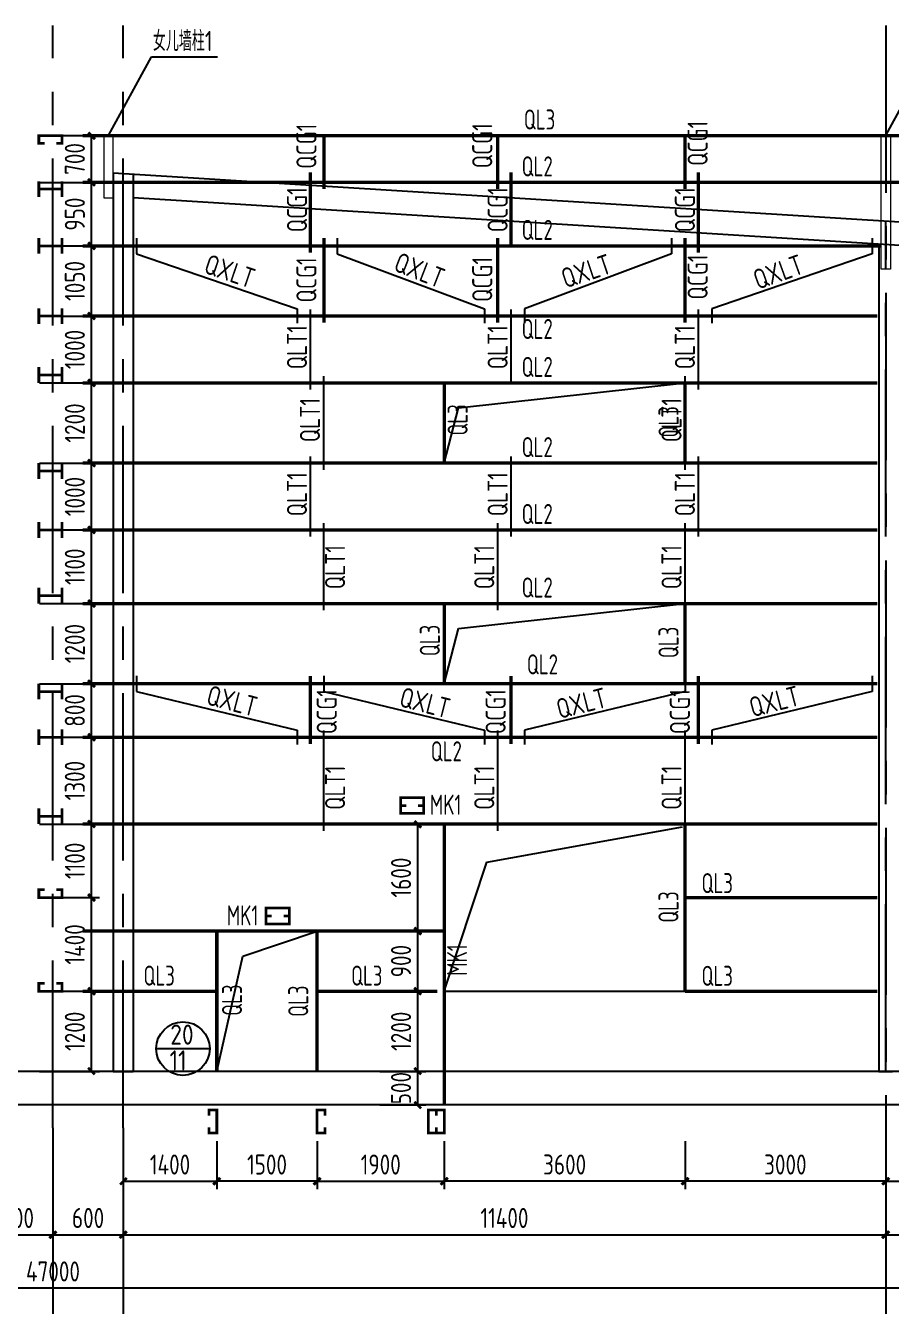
# Model space of a CAD drawing. Header units: millimetres. Extents: x 865490 to 879904, y 39442 to 44891.
# Drawn here: x 874764.2 to 874893.6, y 39550 to 39741.6 of the extents above; entities that cross this region are included whole.
import ezdxf

# ---------------------------------------------------------------- set-up
doc = ezdxf.new("R2010")
doc.units = ezdxf.units.MM
doc.header["$LTSCALE"] = 1000
doc.header["$MEASUREMENT"] = 0
doc.linetypes.add('CENTER', pattern=[2, 1.25, -0.25, 0.25, -0.25])
doc.linetypes.add('DOTE', pattern=[2.42, 2, -0.2, 0.02, -0.2])
for name, color, linetype in [('1307', 7, 'Continuous'), ('1534', 7, 'Continuous'), ('AXIS', 3, 'Continuous'), ('DIM', 7, 'Continuous'), ('DOTE', 1, 'DOTE'), ('M_Prof', 2, 'Continuous'), ('WINDOW', 4, 'Continuous'), ('标注', 7, 'Continuous'), ('梁', 4, 'Continuous'), ('檩条', 34, 'Continuous'), ('索引符号标注', 253, 'Continuous')]:
    doc.layers.add(name, color=color, linetype=linetype)
doc.layers.add('零部件', color=3, linetype='Continuous', lineweight=5)
doc.styles.add('GBHZ', font='gbenor.shx', dxfattribs={"width": 0.9, "bigfont": 'gbcbig.shx'})
doc.dimstyles.new('Y100', dxfattribs={"dimscale": 0, "dimtxt": 3, "dimasz": 0.01, "dimexe": 1.2, "dimexo": 2, "dimgap": 1, "dimtad": 1, "dimdec": 0, "dimlfac": 100, "dimzin": 0, "dimdsep": 46, "dimtxsty": 'GBHZ', "dimblk": 'DX', "dimcen": 0.09, "dimdle": 1, "dimclrd": 7, "dimclre": 7, "dimclrt": 7, "dimadec": 0, "dimazin": 0, "dimtfac": 1, "dimtdec": 0, "dimtix": 1, "dimtmove": 2, "dimatfit": 3, "dimldrblk": 'DX', "dimfxl": 0, "dimtolj": 1, "dimtzin": 0, "dimarcsym": 0})

# ---------------------------------------------------------------- blocks, each defined once
blk = doc.blocks.new('DX')
at = {"color": 0, "linetype": 'ByBlock', "const_width": 40}
blk.add_lwpolyline([(-54, -51), (46, 49)], dxfattribs=at)
blk = doc.blocks.new('*D1112')
at = {"layer": 'Defpoints', "color": 0, "transparency": 16777216}
for p in [(874757.78, 39576.71), (874768.28, 39576.71), (874768.28, 39560.71)]:
    blk.add_point(p, dxfattribs=at)
at = {"layer": 'dim', "color": 7, "lineweight": -2, "transparency": 16777216}
for p, q in [((874757.78, 39574.71), (874757.78, 39559.51)), ((874768.28, 39574.71), (874768.28, 39559.51)), ((874757.79, 39560.71), (874768.27, 39560.71))]:
    blk.add_line(p, q, dxfattribs=at)
at = {"layer": 'dim', "color": 7, "lineweight": -2, "transparency": 16777216, "xscale": 0.01, "yscale": 0.01, "zscale": 0.01, "rotation": 180}
blk.add_blockref('DX', (874757.78, 39560.71), dxfattribs=at)
at = {"layer": 'dim', "color": 7, "lineweight": -2, "transparency": 16777216, "xscale": 0.01, "yscale": 0.01, "zscale": 0.01}
blk.add_blockref('DX', (874768.28, 39560.71), dxfattribs=at)
at = {"layer": 'dim', "color": 7, "transparency": 16777216, "insert": (874763.03, 39563.21), "char_height": 3, "attachment_point": 5, "style": 'GBHZ'}
blk.add_mtext('\\A1;600', dxfattribs=at)
blk = doc.blocks.new('*D1113')
at = {"layer": 'Defpoints', "color": 0, "transparency": 16777216}
for p in [(874768.28, 39576.71), (874778.78, 39576.71), (874778.78, 39560.71)]:
    blk.add_point(p, dxfattribs=at)
at = {"layer": 'dim', "color": 7, "lineweight": -2, "transparency": 16777216}
for p, q in [((874768.28, 39574.71), (874768.28, 39559.51)), ((874778.78, 39574.71), (874778.78, 39559.51)), ((874768.29, 39560.71), (874778.77, 39560.71))]:
    blk.add_line(p, q, dxfattribs=at)
at = {"layer": 'dim', "color": 7, "lineweight": -2, "transparency": 16777216, "xscale": 0.01, "yscale": 0.01, "zscale": 0.01, "rotation": 180}
blk.add_blockref('DX', (874768.28, 39560.71), dxfattribs=at)
at = {"layer": 'dim', "color": 7, "lineweight": -2, "transparency": 16777216, "xscale": 0.01, "yscale": 0.01, "zscale": 0.01}
blk.add_blockref('DX', (874778.78, 39560.71), dxfattribs=at)
at = {"layer": 'dim', "color": 7, "transparency": 16777216, "insert": (874773.53, 39563.21), "char_height": 3, "attachment_point": 5, "style": 'GBHZ'}
blk.add_mtext('\\A1;600', dxfattribs=at)
blk = doc.blocks.new('*D1114')
at = {"layer": 'Defpoints', "color": 0, "transparency": 16777216}
for p in [(874778.78, 39576.71), (874892.78, 39576.71), (874892.78, 39560.71)]:
    blk.add_point(p, dxfattribs=at)
at = {"layer": 'dim', "color": 7, "lineweight": -2, "transparency": 16777216}
for p, q in [((874778.78, 39574.71), (874778.78, 39559.51)), ((874892.78, 39574.71), (874892.78, 39559.51)), ((874778.79, 39560.71), (874892.77, 39560.71))]:
    blk.add_line(p, q, dxfattribs=at)
at = {"layer": 'dim', "color": 7, "lineweight": -2, "transparency": 16777216, "xscale": 0.01, "yscale": 0.01, "zscale": 0.01, "rotation": 180}
blk.add_blockref('DX', (874778.78, 39560.71), dxfattribs=at)
at = {"layer": 'dim', "color": 7, "lineweight": -2, "transparency": 16777216, "xscale": 0.01, "yscale": 0.01, "zscale": 0.01}
blk.add_blockref('DX', (874892.78, 39560.71), dxfattribs=at)
at = {"layer": 'dim', "color": 7, "transparency": 16777216, "insert": (874835.78, 39563.21), "char_height": 3, "attachment_point": 5, "style": 'GBHZ'}
blk.add_mtext('\\A1;11400', dxfattribs=at)
blk = doc.blocks.new('*D1115')
at = {"layer": 'Defpoints', "color": 0, "transparency": 16777216}
for p in [(874892.78, 39576.71), (875007.78, 39576.71), (875007.78, 39560.71)]:
    blk.add_point(p, dxfattribs=at)
at = {"layer": 'dim', "color": 7, "lineweight": -2, "transparency": 16777216}
for p, q in [((874892.78, 39574.71), (874892.78, 39559.51)), ((875007.78, 39574.71), (875007.78, 39559.51)), ((874892.79, 39560.71), (875007.77, 39560.71))]:
    blk.add_line(p, q, dxfattribs=at)
at = {"layer": 'dim', "color": 7, "lineweight": -2, "transparency": 16777216, "xscale": 0.01, "yscale": 0.01, "zscale": 0.01, "rotation": 180}
blk.add_blockref('DX', (874892.78, 39560.71), dxfattribs=at)
at = {"layer": 'dim', "color": 7, "lineweight": -2, "transparency": 16777216, "xscale": 0.01, "yscale": 0.01, "zscale": 0.01}
blk.add_blockref('DX', (875007.78, 39560.71), dxfattribs=at)
at = {"layer": 'dim', "color": 7, "transparency": 16777216, "insert": (874950.28, 39563.21), "char_height": 3, "attachment_point": 5, "style": 'GBHZ'}
blk.add_mtext('\\A1;11500', dxfattribs=at)
blk = doc.blocks.new('*D1116')
at = {"layer": 'Defpoints', "color": 0, "transparency": 16777216}
for p in [(874528.78, 39576.71), (875007.78, 39576.71), (874528.78, 39552.71)]:
    blk.add_point(p, dxfattribs=at)
at = {"layer": 'dim', "color": 7, "lineweight": -2, "transparency": 16777216}
for p, q in [((874528.78, 39574.71), (874528.78, 39551.51)), ((875007.78, 39574.71), (875007.78, 39551.51)), ((875007.77, 39552.71), (874528.79, 39552.71))]:
    blk.add_line(p, q, dxfattribs=at)
at = {"layer": 'dim', "color": 7, "lineweight": -2, "transparency": 16777216, "xscale": 0.01, "yscale": 0.01, "zscale": 0.01, "rotation": 180}
blk.add_blockref('DX', (874528.78, 39552.71), dxfattribs=at)
at = {"layer": 'dim', "color": 7, "lineweight": -2, "transparency": 16777216, "xscale": 0.01, "yscale": 0.01, "zscale": 0.01}
blk.add_blockref('DX', (875007.78, 39552.71), dxfattribs=at)
at = {"layer": 'dim', "color": 7, "transparency": 16777216, "insert": (874768.28, 39555.21), "char_height": 3, "attachment_point": 5, "style": 'GBHZ'}
blk.add_mtext('\\A1;47000', dxfattribs=at)
blk = doc.blocks.new('*D1074')
at = {"layer": 'Defpoints', "color": 0, "transparency": 16777216}
for p in [(874764.29, 39597.14), (874774.05, 39597.14), (874764.29, 39585.14)]:
    blk.add_point(p, dxfattribs=at)
at = {"layer": 'DOTE', "color": 7, "lineweight": -2, "transparency": 16777216}
for p, q in [((874766.29, 39597.14), (874775.25, 39597.14)), ((874774.05, 39585.15), (874774.05, 39597.13)), ((874766.29, 39585.14), (874775.25, 39585.14))]:
    blk.add_line(p, q, dxfattribs=at)
at = {"layer": 'DOTE', "color": 7, "lineweight": -2, "transparency": 16777216, "xscale": 0.01, "yscale": 0.01, "zscale": 0.01}
for p, rotation in [((874774.05, 39597.14), 90), ((874774.05, 39585.14), 270)]:
    blk.add_blockref('DX', p, dxfattribs=dict(at, rotation=rotation))
at = {"layer": 'DOTE', "color": 7, "transparency": 16777216, "insert": (874771.55, 39591.14), "char_height": 3, "attachment_point": 5, "rotation": 90, "style": 'GBHZ'}
blk.add_mtext('\\A1;1200', dxfattribs=at)
blk = doc.blocks.new('*D1075')
at = {"layer": 'Defpoints', "color": 0, "transparency": 16777216}
for p in [(874764.29, 39611.14), (874774.05, 39611.14), (874764.29, 39597.14)]:
    blk.add_point(p, dxfattribs=at)
at = {"layer": 'DOTE', "color": 7, "lineweight": -2, "transparency": 16777216}
for p, q in [((874766.29, 39611.14), (874775.25, 39611.14)), ((874774.05, 39597.15), (874774.05, 39611.13)), ((874766.29, 39597.14), (874775.25, 39597.14))]:
    blk.add_line(p, q, dxfattribs=at)
at = {"layer": 'DOTE', "color": 7, "lineweight": -2, "transparency": 16777216, "xscale": 0.01, "yscale": 0.01, "zscale": 0.01}
for p, rotation in [((874774.05, 39611.14), 90), ((874774.05, 39597.14), 270)]:
    blk.add_blockref('DX', p, dxfattribs=dict(at, rotation=rotation))
at = {"layer": 'DOTE', "color": 7, "transparency": 16777216, "insert": (874771.55, 39604.14), "char_height": 3, "attachment_point": 5, "rotation": 90, "style": 'GBHZ'}
blk.add_mtext('\\A1;1400', dxfattribs=at)
blk = doc.blocks.new('*D1076')
at = {"layer": 'Defpoints', "color": 0, "transparency": 16777216}
for p in [(874764.29, 39622.14), (874774.05, 39622.14), (874764.29, 39611.14)]:
    blk.add_point(p, dxfattribs=at)
at = {"layer": 'DOTE', "color": 7, "lineweight": -2, "transparency": 16777216}
for p, q in [((874766.29, 39622.14), (874775.25, 39622.14)), ((874774.05, 39611.15), (874774.05, 39622.13)), ((874766.29, 39611.14), (874775.25, 39611.14))]:
    blk.add_line(p, q, dxfattribs=at)
at = {"layer": 'DOTE', "color": 7, "lineweight": -2, "transparency": 16777216, "xscale": 0.01, "yscale": 0.01, "zscale": 0.01}
for p, rotation in [((874774.05, 39622.14), 90), ((874774.05, 39611.14), 270)]:
    blk.add_blockref('DX', p, dxfattribs=dict(at, rotation=rotation))
at = {"layer": 'DOTE', "color": 7, "transparency": 16777216, "insert": (874771.55, 39616.64), "char_height": 3, "attachment_point": 5, "rotation": 90, "style": 'GBHZ'}
blk.add_mtext('\\A1;1100', dxfattribs=at)
blk = doc.blocks.new('*D1077')
at = {"layer": 'Defpoints', "color": 0, "transparency": 16777216}
for p in [(874764.29, 39635.14), (874774.05, 39635.14), (874764.29, 39622.14)]:
    blk.add_point(p, dxfattribs=at)
at = {"layer": 'DOTE', "color": 7, "lineweight": -2, "transparency": 16777216}
for p, q in [((874766.29, 39635.14), (874775.25, 39635.14)), ((874774.05, 39622.15), (874774.05, 39635.13)), ((874766.29, 39622.14), (874775.25, 39622.14))]:
    blk.add_line(p, q, dxfattribs=at)
at = {"layer": 'DOTE', "color": 7, "lineweight": -2, "transparency": 16777216, "xscale": 0.01, "yscale": 0.01, "zscale": 0.01}
for p, rotation in [((874774.05, 39635.14), 90), ((874774.05, 39622.14), 270)]:
    blk.add_blockref('DX', p, dxfattribs=dict(at, rotation=rotation))
at = {"layer": 'DOTE', "color": 7, "transparency": 16777216, "insert": (874771.55, 39628.64), "char_height": 3, "attachment_point": 5, "rotation": 90, "style": 'GBHZ'}
blk.add_mtext('\\A1;1300', dxfattribs=at)
blk = doc.blocks.new('*D1078')
at = {"layer": 'Defpoints', "color": 0, "transparency": 16777216}
for p in [(874764.29, 39643.14), (874774.05, 39643.14), (874764.29, 39635.14)]:
    blk.add_point(p, dxfattribs=at)
at = {"layer": 'DOTE', "color": 7, "lineweight": -2, "transparency": 16777216}
for p, q in [((874766.29, 39643.14), (874775.25, 39643.14)), ((874774.05, 39635.15), (874774.05, 39643.13)), ((874766.29, 39635.14), (874775.25, 39635.14))]:
    blk.add_line(p, q, dxfattribs=at)
at = {"layer": 'DOTE', "color": 7, "lineweight": -2, "transparency": 16777216, "xscale": 0.01, "yscale": 0.01, "zscale": 0.01}
for p, rotation in [((874774.05, 39643.14), 90), ((874774.05, 39635.14), 270)]:
    blk.add_blockref('DX', p, dxfattribs=dict(at, rotation=rotation))
at = {"layer": 'DOTE', "color": 7, "transparency": 16777216, "insert": (874771.55, 39639.14), "char_height": 3, "attachment_point": 5, "rotation": 90, "style": 'GBHZ'}
blk.add_mtext('\\A1;800', dxfattribs=at)
blk = doc.blocks.new('*D1079')
at = {"layer": 'Defpoints', "color": 0, "transparency": 16777216}
for p in [(874764.29, 39655.14), (874774.05, 39655.14), (874764.29, 39643.14)]:
    blk.add_point(p, dxfattribs=at)
at = {"layer": 'DOTE', "color": 7, "lineweight": -2, "transparency": 16777216}
for p, q in [((874766.29, 39655.14), (874775.25, 39655.14)), ((874774.05, 39643.15), (874774.05, 39655.13)), ((874766.29, 39643.14), (874775.25, 39643.14))]:
    blk.add_line(p, q, dxfattribs=at)
at = {"layer": 'DOTE', "color": 7, "lineweight": -2, "transparency": 16777216, "xscale": 0.01, "yscale": 0.01, "zscale": 0.01}
for p, rotation in [((874774.05, 39655.14), 90), ((874774.05, 39643.14), 270)]:
    blk.add_blockref('DX', p, dxfattribs=dict(at, rotation=rotation))
at = {"layer": 'DOTE', "color": 7, "transparency": 16777216, "insert": (874771.55, 39649.14), "char_height": 3, "attachment_point": 5, "rotation": 90, "style": 'GBHZ'}
blk.add_mtext('\\A1;1200', dxfattribs=at)
blk = doc.blocks.new('*D1080')
at = {"layer": 'Defpoints', "color": 0, "transparency": 16777216}
for p in [(874764.29, 39666.14), (874774.05, 39666.14), (874764.29, 39655.14)]:
    blk.add_point(p, dxfattribs=at)
at = {"layer": 'DOTE', "color": 7, "lineweight": -2, "transparency": 16777216}
for p, q in [((874766.29, 39666.14), (874775.25, 39666.14)), ((874774.05, 39655.15), (874774.05, 39666.13)), ((874766.29, 39655.14), (874775.25, 39655.14))]:
    blk.add_line(p, q, dxfattribs=at)
at = {"layer": 'DOTE', "color": 7, "lineweight": -2, "transparency": 16777216, "xscale": 0.01, "yscale": 0.01, "zscale": 0.01}
for p, rotation in [((874774.05, 39666.14), 90), ((874774.05, 39655.14), 270)]:
    blk.add_blockref('DX', p, dxfattribs=dict(at, rotation=rotation))
at = {"layer": 'DOTE', "color": 7, "transparency": 16777216, "insert": (874771.55, 39660.64), "char_height": 3, "attachment_point": 5, "rotation": 90, "style": 'GBHZ'}
blk.add_mtext('\\A1;1100', dxfattribs=at)
blk = doc.blocks.new('*D1081')
at = {"layer": 'Defpoints', "color": 0, "transparency": 16777216}
for p in [(874764.29, 39676.14), (874774.05, 39676.14), (874764.29, 39666.14)]:
    blk.add_point(p, dxfattribs=at)
at = {"layer": 'DOTE', "color": 7, "lineweight": -2, "transparency": 16777216}
for p, q in [((874766.29, 39676.14), (874775.25, 39676.14)), ((874774.05, 39666.15), (874774.05, 39676.13)), ((874766.29, 39666.14), (874775.25, 39666.14))]:
    blk.add_line(p, q, dxfattribs=at)
at = {"layer": 'DOTE', "color": 7, "lineweight": -2, "transparency": 16777216, "xscale": 0.01, "yscale": 0.01, "zscale": 0.01}
for p, rotation in [((874774.05, 39676.14), 90), ((874774.05, 39666.14), 270)]:
    blk.add_blockref('DX', p, dxfattribs=dict(at, rotation=rotation))
at = {"layer": 'DOTE', "color": 7, "transparency": 16777216, "insert": (874771.55, 39671.14), "char_height": 3, "attachment_point": 5, "rotation": 90, "style": 'GBHZ'}
blk.add_mtext('\\A1;1000', dxfattribs=at)
blk = doc.blocks.new('*D1082')
at = {"layer": 'Defpoints', "color": 0, "transparency": 16777216}
for p in [(874764.29, 39688.14), (874774.05, 39688.14), (874764.29, 39676.14)]:
    blk.add_point(p, dxfattribs=at)
at = {"layer": 'DOTE', "color": 7, "lineweight": -2, "transparency": 16777216}
for p, q in [((874766.29, 39688.14), (874775.25, 39688.14)), ((874774.05, 39676.15), (874774.05, 39688.13)), ((874766.29, 39676.14), (874775.25, 39676.14))]:
    blk.add_line(p, q, dxfattribs=at)
at = {"layer": 'DOTE', "color": 7, "lineweight": -2, "transparency": 16777216, "xscale": 0.01, "yscale": 0.01, "zscale": 0.01}
for p, rotation in [((874774.05, 39688.14), 90), ((874774.05, 39676.14), 270)]:
    blk.add_blockref('DX', p, dxfattribs=dict(at, rotation=rotation))
at = {"layer": 'DOTE', "color": 7, "transparency": 16777216, "insert": (874771.55, 39682.14), "char_height": 3, "attachment_point": 5, "rotation": 90, "style": 'GBHZ'}
blk.add_mtext('\\A1;1200', dxfattribs=at)
blk = doc.blocks.new('*D1083')
at = {"layer": 'Defpoints', "color": 0, "transparency": 16777216}
for p in [(874764.29, 39698.14), (874774.05, 39698.14), (874764.29, 39688.14)]:
    blk.add_point(p, dxfattribs=at)
at = {"layer": 'DOTE', "color": 7, "lineweight": -2, "transparency": 16777216}
for p, q in [((874766.29, 39698.14), (874775.25, 39698.14)), ((874774.05, 39688.15), (874774.05, 39698.13)), ((874766.29, 39688.14), (874775.25, 39688.14))]:
    blk.add_line(p, q, dxfattribs=at)
at = {"layer": 'DOTE', "color": 7, "lineweight": -2, "transparency": 16777216, "xscale": 0.01, "yscale": 0.01, "zscale": 0.01}
for p, rotation in [((874774.05, 39698.14), 90), ((874774.05, 39688.14), 270)]:
    blk.add_blockref('DX', p, dxfattribs=dict(at, rotation=rotation))
at = {"layer": 'DOTE', "color": 7, "transparency": 16777216, "insert": (874771.55, 39693.14), "char_height": 3, "attachment_point": 5, "rotation": 90, "style": 'GBHZ'}
blk.add_mtext('\\A1;1000', dxfattribs=at)
blk = doc.blocks.new('*D1084')
at = {"layer": 'Defpoints', "color": 0, "transparency": 16777216}
for p in [(874764.29, 39708.64), (874774.05, 39708.64), (874764.29, 39698.14)]:
    blk.add_point(p, dxfattribs=at)
at = {"layer": 'DOTE', "color": 7, "lineweight": -2, "transparency": 16777216}
for p, q in [((874766.29, 39708.64), (874775.25, 39708.64)), ((874774.05, 39698.15), (874774.05, 39708.63)), ((874766.29, 39698.14), (874775.25, 39698.14))]:
    blk.add_line(p, q, dxfattribs=at)
at = {"layer": 'DOTE', "color": 7, "lineweight": -2, "transparency": 16777216, "xscale": 0.01, "yscale": 0.01, "zscale": 0.01}
for p, rotation in [((874774.05, 39708.64), 90), ((874774.05, 39698.14), 270)]:
    blk.add_blockref('DX', p, dxfattribs=dict(at, rotation=rotation))
at = {"layer": 'DOTE', "color": 7, "transparency": 16777216, "insert": (874771.55, 39703.39), "char_height": 3, "attachment_point": 5, "rotation": 90, "style": 'GBHZ'}
blk.add_mtext('\\A1;1050', dxfattribs=at)
blk = doc.blocks.new('*D1085')
at = {"layer": 'Defpoints', "color": 0, "transparency": 16777216}
for p in [(874764.29, 39718.14), (874774.05, 39718.14), (874764.29, 39708.64)]:
    blk.add_point(p, dxfattribs=at)
at = {"layer": 'DOTE', "color": 7, "lineweight": -2, "transparency": 16777216}
for p, q in [((874766.29, 39718.14), (874775.25, 39718.14)), ((874774.05, 39708.65), (874774.05, 39718.13)), ((874766.29, 39708.64), (874775.25, 39708.64))]:
    blk.add_line(p, q, dxfattribs=at)
at = {"layer": 'DOTE', "color": 7, "lineweight": -2, "transparency": 16777216, "xscale": 0.01, "yscale": 0.01, "zscale": 0.01}
for p, rotation in [((874774.05, 39718.14), 90), ((874774.05, 39708.64), 270)]:
    blk.add_blockref('DX', p, dxfattribs=dict(at, rotation=rotation))
at = {"layer": 'DOTE', "color": 7, "transparency": 16777216, "insert": (874771.55, 39713.39), "char_height": 3, "attachment_point": 5, "rotation": 90, "style": 'GBHZ'}
blk.add_mtext('\\A1;950', dxfattribs=at)
blk = doc.blocks.new('*D1086')
at = {"layer": 'Defpoints', "color": 0, "transparency": 16777216}
for p in [(874764.29, 39725.14), (874774.05, 39725.14), (874764.29, 39718.14)]:
    blk.add_point(p, dxfattribs=at)
at = {"layer": 'DOTE', "color": 7, "lineweight": -2, "transparency": 16777216}
for p, q in [((874766.29, 39725.14), (874775.25, 39725.14)), ((874774.05, 39718.15), (874774.05, 39725.13)), ((874766.29, 39718.14), (874775.25, 39718.14))]:
    blk.add_line(p, q, dxfattribs=at)
at = {"layer": 'DOTE', "color": 7, "lineweight": -2, "transparency": 16777216, "xscale": 0.01, "yscale": 0.01, "zscale": 0.01}
for p, rotation in [((874774.05, 39725.14), 90), ((874774.05, 39718.14), 270)]:
    blk.add_blockref('DX', p, dxfattribs=dict(at, rotation=rotation))
at = {"layer": 'DOTE', "color": 7, "transparency": 16777216, "insert": (874771.55, 39721.64), "char_height": 3, "attachment_point": 5, "rotation": 90, "style": 'GBHZ'}
blk.add_mtext('\\A1;700', dxfattribs=at)
blk = doc.blocks.new('*D1136')
at = {"layer": 'Defpoints', "color": 0, "transparency": 16777216}
for p in [(874892.78, 39576.71), (874922.78, 39576.71), (874922.78, 39568.71)]:
    blk.add_point(p, dxfattribs=at)
at = {"layer": 'dim', "color": 7, "lineweight": -2, "transparency": 16777216}
for p, q in [((874892.78, 39574.71), (874892.78, 39567.51)), ((874922.78, 39574.71), (874922.78, 39567.51)), ((874892.79, 39568.71), (874922.77, 39568.71))]:
    blk.add_line(p, q, dxfattribs=at)
at = {"layer": 'dim', "color": 7, "lineweight": -2, "transparency": 16777216, "xscale": 0.01, "yscale": 0.01, "zscale": 0.01, "rotation": 180}
blk.add_blockref('DX', (874892.78, 39568.71), dxfattribs=at)
at = {"layer": 'dim', "color": 7, "lineweight": -2, "transparency": 16777216, "xscale": 0.01, "yscale": 0.01, "zscale": 0.01}
blk.add_blockref('DX', (874922.78, 39568.71), dxfattribs=at)
at = {"layer": 'dim', "color": 7, "transparency": 16777216, "insert": (874907.78, 39571.21), "char_height": 3, "attachment_point": 5, "style": 'GBHZ'}
blk.add_mtext('\\A1;3000', dxfattribs=at)
blk = doc.blocks.new('*D1137')
at = {"layer": 'Defpoints', "color": 0, "transparency": 16777216}
for p in [(874778.78, 39576.71), (874792.78, 39576.71), (874792.78, 39568.71)]:
    blk.add_point(p, dxfattribs=at)
at = {"layer": 'dim', "color": 7, "lineweight": -2, "transparency": 16777216}
for p, q in [((874778.78, 39574.71), (874778.78, 39567.51)), ((874792.78, 39574.71), (874792.78, 39567.51)), ((874778.79, 39568.71), (874792.77, 39568.71))]:
    blk.add_line(p, q, dxfattribs=at)
at = {"layer": 'dim', "color": 7, "lineweight": -2, "transparency": 16777216, "xscale": 0.01, "yscale": 0.01, "zscale": 0.01, "rotation": 180}
blk.add_blockref('DX', (874778.78, 39568.71), dxfattribs=at)
at = {"layer": 'dim', "color": 7, "lineweight": -2, "transparency": 16777216, "xscale": 0.01, "yscale": 0.01, "zscale": 0.01}
blk.add_blockref('DX', (874792.78, 39568.71), dxfattribs=at)
at = {"layer": 'dim', "color": 7, "transparency": 16777216, "insert": (874785.78, 39571.21), "char_height": 3, "attachment_point": 5, "style": 'GBHZ'}
blk.add_mtext('\\A1;1400', dxfattribs=at)
blk = doc.blocks.new('*D1138')
at = {"layer": 'Defpoints', "color": 0, "transparency": 16777216}
for p in [(874826.78, 39576.71), (874862.78, 39576.71), (874826.78, 39568.71)]:
    blk.add_point(p, dxfattribs=at)
at = {"layer": 'dim', "color": 7, "lineweight": -2, "transparency": 16777216}
for p, q in [((874826.78, 39574.71), (874826.78, 39567.51)), ((874862.78, 39574.71), (874862.78, 39567.51)), ((874862.77, 39568.71), (874826.79, 39568.71))]:
    blk.add_line(p, q, dxfattribs=at)
at = {"layer": 'dim', "color": 7, "lineweight": -2, "transparency": 16777216, "xscale": 0.01, "yscale": 0.01, "zscale": 0.01, "rotation": 180}
blk.add_blockref('DX', (874826.78, 39568.71), dxfattribs=at)
at = {"layer": 'dim', "color": 7, "lineweight": -2, "transparency": 16777216, "xscale": 0.01, "yscale": 0.01, "zscale": 0.01}
blk.add_blockref('DX', (874862.78, 39568.71), dxfattribs=at)
at = {"layer": 'dim', "color": 7, "transparency": 16777216, "insert": (874844.78, 39571.21), "char_height": 3, "attachment_point": 5, "style": 'GBHZ'}
blk.add_mtext('\\A1;3600', dxfattribs=at)
blk = doc.blocks.new('*D1139')
at = {"layer": 'Defpoints', "color": 0, "transparency": 16777216}
for p in [(874862.78, 39576.71), (874892.78, 39576.71), (874862.78, 39568.71)]:
    blk.add_point(p, dxfattribs=at)
at = {"layer": 'dim', "color": 7, "lineweight": -2, "transparency": 16777216}
for p, q in [((874862.78, 39574.71), (874862.78, 39567.51)), ((874892.78, 39574.71), (874892.78, 39567.51)), ((874892.77, 39568.71), (874862.79, 39568.71))]:
    blk.add_line(p, q, dxfattribs=at)
at = {"layer": 'dim', "color": 7, "lineweight": -2, "transparency": 16777216, "xscale": 0.01, "yscale": 0.01, "zscale": 0.01, "rotation": 180}
blk.add_blockref('DX', (874862.78, 39568.71), dxfattribs=at)
at = {"layer": 'dim', "color": 7, "lineweight": -2, "transparency": 16777216, "xscale": 0.01, "yscale": 0.01, "zscale": 0.01}
blk.add_blockref('DX', (874892.78, 39568.71), dxfattribs=at)
at = {"layer": 'dim', "color": 7, "transparency": 16777216, "insert": (874877.78, 39571.21), "char_height": 3, "attachment_point": 5, "style": 'GBHZ'}
blk.add_mtext('\\A1;3000', dxfattribs=at)
blk = doc.blocks.new('*D1140')
at = {"layer": 'Defpoints', "color": 0, "transparency": 16777216}
for p in [(874815.15, 39585.14), (874822.82, 39585.14), (874815.15, 39580.14)]:
    blk.add_point(p, dxfattribs=at)
at = {"layer": 'WINDOW', "color": 7, "lineweight": -2, "transparency": 16777216}
for p, q in [((874817.15, 39585.14), (874824.02, 39585.14)), ((874822.82, 39585.15), (874822.82, 39585.16)), ((874822.82, 39580.14), (874822.82, 39585.14)), ((874817.15, 39580.14), (874824.02, 39580.14)), ((874822.82, 39580.13), (874822.82, 39580.12))]:
    blk.add_line(p, q, dxfattribs=at)
at = {"layer": 'WINDOW', "color": 7, "lineweight": -2, "transparency": 16777216, "xscale": 0.01, "yscale": 0.01, "zscale": 0.01}
for p, rotation in [((874822.82, 39585.14), 270), ((874822.82, 39580.14), 90)]:
    blk.add_blockref('DX', p, dxfattribs=dict(at, rotation=rotation))
at = {"layer": 'WINDOW', "color": 7, "transparency": 16777216, "insert": (874820.32, 39582.64), "char_height": 3, "attachment_point": 5, "rotation": 90, "style": 'GBHZ'}
blk.add_mtext('\\A1;500', dxfattribs=at)
blk = doc.blocks.new('*D1141')
at = {"layer": 'Defpoints', "color": 0, "transparency": 16777216}
for p in [(874815.15, 39597.14), (874822.82, 39597.14), (874815.15, 39585.14)]:
    blk.add_point(p, dxfattribs=at)
at = {"layer": 'WINDOW', "color": 7, "lineweight": -2, "transparency": 16777216}
for p, q in [((874817.15, 39597.14), (874824.02, 39597.14)), ((874822.82, 39585.15), (874822.82, 39597.13)), ((874817.15, 39585.14), (874824.02, 39585.14))]:
    blk.add_line(p, q, dxfattribs=at)
at = {"layer": 'WINDOW', "color": 7, "lineweight": -2, "transparency": 16777216, "xscale": 0.01, "yscale": 0.01, "zscale": 0.01}
for p, rotation in [((874822.82, 39597.14), 90), ((874822.82, 39585.14), 270)]:
    blk.add_blockref('DX', p, dxfattribs=dict(at, rotation=rotation))
at = {"layer": 'WINDOW', "color": 7, "transparency": 16777216, "insert": (874820.32, 39591.14), "char_height": 3, "attachment_point": 5, "rotation": 90, "style": 'GBHZ'}
blk.add_mtext('\\A1;1200', dxfattribs=at)
blk = doc.blocks.new('*D1142')
at = {"layer": 'Defpoints', "color": 0, "transparency": 16777216}
for p in [(874815.15, 39606.14), (874822.82, 39606.14), (874815.15, 39597.14)]:
    blk.add_point(p, dxfattribs=at)
at = {"layer": 'WINDOW', "color": 7, "lineweight": -2, "transparency": 16777216}
for p, q in [((874817.15, 39606.14), (874824.02, 39606.14)), ((874822.82, 39597.15), (874822.82, 39606.13)), ((874817.15, 39597.14), (874824.02, 39597.14))]:
    blk.add_line(p, q, dxfattribs=at)
at = {"layer": 'WINDOW', "color": 7, "lineweight": -2, "transparency": 16777216, "xscale": 0.01, "yscale": 0.01, "zscale": 0.01}
for p, rotation in [((874822.82, 39606.14), 90), ((874822.82, 39597.14), 270)]:
    blk.add_blockref('DX', p, dxfattribs=dict(at, rotation=rotation))
at = {"layer": 'WINDOW', "color": 7, "transparency": 16777216, "insert": (874820.32, 39601.64), "char_height": 3, "attachment_point": 5, "rotation": 90, "style": 'GBHZ'}
blk.add_mtext('\\A1;900', dxfattribs=at)
blk = doc.blocks.new('*D1143')
at = {"layer": 'Defpoints', "color": 0, "transparency": 16777216}
for p in [(874815.15, 39622.14), (874822.82, 39622.14), (874815.15, 39606.14)]:
    blk.add_point(p, dxfattribs=at)
at = {"layer": 'WINDOW', "color": 7, "lineweight": -2, "transparency": 16777216}
for p, q in [((874817.15, 39622.14), (874824.02, 39622.14)), ((874822.82, 39606.15), (874822.82, 39622.13)), ((874817.15, 39606.14), (874824.02, 39606.14))]:
    blk.add_line(p, q, dxfattribs=at)
at = {"layer": 'WINDOW', "color": 7, "lineweight": -2, "transparency": 16777216, "xscale": 0.01, "yscale": 0.01, "zscale": 0.01}
for p, rotation in [((874822.82, 39622.14), 90), ((874822.82, 39606.14), 270)]:
    blk.add_blockref('DX', p, dxfattribs=dict(at, rotation=rotation))
at = {"layer": 'WINDOW', "color": 7, "transparency": 16777216, "insert": (874820.32, 39614.14), "char_height": 3, "attachment_point": 5, "rotation": 90, "style": 'GBHZ'}
blk.add_mtext('\\A1;1600', dxfattribs=at)
blk = doc.blocks.new('*D1144')
at = {"layer": 'Defpoints', "color": 0, "transparency": 16777216}
for p in [(874792.78, 39576.71), (874807.78, 39576.71), (874792.78, 39568.71)]:
    blk.add_point(p, dxfattribs=at)
at = {"layer": 'dim', "color": 7, "lineweight": -2, "transparency": 16777216}
for p, q in [((874792.78, 39574.71), (874792.78, 39567.51)), ((874807.78, 39574.71), (874807.78, 39567.51)), ((874807.77, 39568.71), (874792.79, 39568.71))]:
    blk.add_line(p, q, dxfattribs=at)
at = {"layer": 'dim', "color": 7, "lineweight": -2, "transparency": 16777216, "xscale": 0.01, "yscale": 0.01, "zscale": 0.01, "rotation": 180}
blk.add_blockref('DX', (874792.78, 39568.71), dxfattribs=at)
at = {"layer": 'dim', "color": 7, "lineweight": -2, "transparency": 16777216, "xscale": 0.01, "yscale": 0.01, "zscale": 0.01}
blk.add_blockref('DX', (874807.78, 39568.71), dxfattribs=at)
at = {"layer": 'dim', "color": 7, "transparency": 16777216, "insert": (874800.28, 39571.21), "char_height": 3, "attachment_point": 5, "style": 'GBHZ'}
blk.add_mtext('\\A1;1500', dxfattribs=at)
blk = doc.blocks.new('*D1145')
at = {"layer": 'Defpoints', "color": 0, "transparency": 16777216}
for p in [(874807.78, 39576.71), (874826.78, 39576.71), (874826.78, 39568.71)]:
    blk.add_point(p, dxfattribs=at)
at = {"layer": 'dim', "color": 7, "lineweight": -2, "transparency": 16777216}
for p, q in [((874807.78, 39574.71), (874807.78, 39567.51)), ((874826.78, 39574.71), (874826.78, 39567.51)), ((874807.79, 39568.71), (874826.77, 39568.71))]:
    blk.add_line(p, q, dxfattribs=at)
at = {"layer": 'dim', "color": 7, "lineweight": -2, "transparency": 16777216, "xscale": 0.01, "yscale": 0.01, "zscale": 0.01, "rotation": 180}
blk.add_blockref('DX', (874807.78, 39568.71), dxfattribs=at)
at = {"layer": 'dim', "color": 7, "lineweight": -2, "transparency": 16777216, "xscale": 0.01, "yscale": 0.01, "zscale": 0.01}
blk.add_blockref('DX', (874826.78, 39568.71), dxfattribs=at)
at = {"layer": 'dim', "color": 7, "transparency": 16777216, "insert": (874817.28, 39571.21), "char_height": 3, "attachment_point": 5, "style": 'GBHZ'}
blk.add_mtext('\\A1;1900', dxfattribs=at)

msp = doc.modelspace()

# ---------------------------------------------------------------- linework, layer by layer
at = {"layer": 'AXIS', "color": 0}
for p, q in [((874768.279, 39576.707), (874768.279, 39544.707)), ((874778.779, 39576.707), (874778.779, 39544.707)), ((874892.779, 39576.707), (874892.779, 39544.707))]:
    msp.add_line(p, q, dxfattribs=at)
at = {"layer": 'DOTE', "linetype": 'CENTER', "ltscale": 0.02}
for p, q in [((874768.279, 39576.707), (874768.279, 39741.589)), ((874778.779, 39576.707), (874778.779, 39741.589)), ((874892.779, 39741.589), (874892.779, 39576.707)), ((874892.779, 39585.137), (874892.779, 39712.318))]:
    msp.add_line(p, q, dxfattribs=at)
at = {"layer": 'M_Prof'}
for p, q in [((874777.279, 39719.53), (874777.279, 39585.137)), ((875007.779, 39705.137), (874777.279, 39719.53)), ((874780.279, 39719.343), (874780.279, 39585.137)), ((875004.779, 39701.817), (874780.279, 39715.836)), ((874891.779, 39708.873), (874891.779, 39585.137)), ((875018.858, 39585.137), (874527.126, 39585.137)), ((874777.279, 39585.137), (874780.279, 39585.137)), ((874891.779, 39585.137), (874893.779, 39585.137)), ((875018.858, 39580.137), (874527.126, 39580.137))]:
    msp.add_line(p, q, dxfattribs=at)
at = {"layer": 'WINDOW'}
for p, q in [((874796.68, 39602.378), (874807.779, 39606.137)), ((874792.779, 39585.137), (874796.68, 39602.378))]:
    msp.add_line(p, q, dxfattribs=at)
at = {"layer": '标注'}
msp.add_line((874826.779, 39597.137), (874862.779, 39597.137), dxfattribs=at)
at = {"layer": '梁'}
for p, q in [((874776.579, 39725.137), (874782.991, 39736.921)), ((874782.991, 39736.921), (874792.871, 39736.921)), ((874892.779, 39725.137), (874899.191, 39736.921))]:
    msp.add_line(p, q, dxfattribs=at)
at = {"layer": '梁', "color": 61, "linetype": 'ByBlock', "ltscale": 0.8, "const_width": 0.4}
for points in [[(874767.019, 39723.957), (874766.167, 39723.957), (874766.167, 39725.137), (874769.636, 39725.137), (874769.636, 39723.957), (874768.784, 39723.957)], [(874766.167, 39718.316), (874766.167, 39717.137), (874769.636, 39717.137), (874769.636, 39718.316)], [(874766.167, 39715.957), (874766.167, 39717.137), (874769.636, 39717.137), (874769.636, 39715.957)], [(874766.167, 39709.816), (874766.167, 39708.637), (874769.636, 39708.637), (874769.636, 39709.816)], [(874766.167, 39707.457), (874766.167, 39708.637), (874769.636, 39708.637), (874769.636, 39707.457)], [(874766.167, 39699.317), (874766.167, 39698.138), (874769.636, 39698.138), (874769.636, 39699.317)], [(874766.167, 39696.958), (874766.167, 39698.138), (874769.636, 39698.138), (874769.636, 39696.958)], [(874766.167, 39690.497), (874766.167, 39689.318), (874769.636, 39689.318), (874769.636, 39690.497)], [(874766.167, 39688.139), (874766.167, 39689.318), (874769.636, 39689.318), (874769.636, 39688.139)], [(874766.167, 39676.138), (874766.167, 39674.958), (874769.636, 39674.958), (874769.636, 39676.138)], [(874766.167, 39673.779), (874766.167, 39674.958), (874769.636, 39674.958), (874769.636, 39673.779)], [(874766.167, 39667.316), (874766.167, 39666.137), (874769.636, 39666.137), (874769.636, 39667.316)], [(874766.167, 39664.957), (874766.167, 39666.137), (874769.636, 39666.137), (874769.636, 39664.957)], [(874766.167, 39657.495), (874766.167, 39656.316), (874769.636, 39656.316), (874769.636, 39657.495)], [(874766.167, 39655.137), (874766.167, 39656.316), (874769.636, 39656.316), (874769.636, 39655.137)], [(874766.167, 39643.137), (874766.167, 39641.957), (874769.636, 39641.957), (874769.636, 39643.137)], [(874766.167, 39640.778), (874766.167, 39641.957), (874769.636, 39641.957), (874769.636, 39640.778)], [(874766.167, 39636.316), (874766.167, 39635.137), (874769.636, 39635.137), (874769.636, 39636.316)], [(874766.167, 39633.957), (874766.167, 39635.137), (874769.636, 39635.137), (874769.636, 39633.957)], [(874822.866, 39624.907), (874823.718, 39624.907), (874823.718, 39626.086), (874820.249, 39626.086), (874820.249, 39624.907), (874821.101, 39624.907)], [(874822.866, 39624.907), (874823.718, 39624.907), (874823.718, 39623.728), (874820.249, 39623.728), (874820.249, 39624.907), (874821.101, 39624.907)], [(874766.167, 39624.495), (874766.167, 39623.316), (874769.636, 39623.316), (874769.636, 39624.495)], [(874766.167, 39622.137), (874766.167, 39623.316), (874769.636, 39623.316), (874769.636, 39622.137)], [(874767.019, 39612.316), (874766.167, 39612.316), (874766.167, 39611.137), (874769.636, 39611.137), (874769.636, 39612.316), (874768.784, 39612.316)], [(874802.756, 39608.391), (874803.608, 39608.391), (874803.608, 39609.57), (874800.139, 39609.57), (874800.139, 39608.391), (874800.991, 39608.391)], [(874802.756, 39608.391), (874803.608, 39608.391), (874803.608, 39607.211), (874800.139, 39607.211), (874800.139, 39608.391), (874800.991, 39608.391)], [(874767.019, 39598.316), (874766.167, 39598.316), (874766.167, 39597.137), (874769.636, 39597.137), (874769.636, 39598.316), (874768.784, 39598.316)], [(874791.6, 39578.535), (874791.6, 39579.387), (874792.779, 39579.387), (874792.779, 39575.918), (874791.6, 39575.918), (874791.6, 39576.77)], [(874808.958, 39578.535), (874808.958, 39579.387), (874807.779, 39579.387), (874807.779, 39575.918), (874808.958, 39575.918), (874808.958, 39576.77)], [(874825.6, 39578.535), (874825.6, 39579.387), (874824.42, 39579.387), (874824.42, 39575.918), (874825.6, 39575.918), (874825.6, 39576.77)], [(874825.6, 39578.535), (874825.6, 39579.387), (874826.779, 39579.387), (874826.779, 39575.918), (874825.6, 39575.918), (874825.6, 39576.77)]]:
    msp.add_lwpolyline(points, dxfattribs=at)
at = {"layer": '檩条', "color": 4}
for p, q in [((874808.779, 39725.137), (874808.779, 39719.463)), ((874834.779, 39725.137), (874834.779, 39719.463)), ((874862.779, 39725.137), (874862.779, 39719.463)), ((874808.779, 39709.637), (874808.779, 39699.463)), ((874834.779, 39709.637), (874834.779, 39699.463)), ((874862.779, 39709.637), (874862.779, 39699.463)), ((874806.779, 39687.137), (874806.779, 39699.138)), ((874836.779, 39688.138), (874836.779, 39699.138)), ((874864.779, 39687.137), (874864.779, 39699.138)), ((874808.779, 39675.138), (874808.779, 39689.138)), ((874862.779, 39675.138), (874862.779, 39689.138)), ((874828.897, 39684.39), (874862.779, 39688.138)), ((874826.779, 39676.138), (874828.897, 39684.39)), ((874806.779, 39665.137), (874806.779, 39677.138)), ((874836.779, 39665.137), (874836.779, 39677.138)), ((874864.779, 39665.137), (874864.779, 39677.138)), ((874808.779, 39654.137), (874808.779, 39667.137)), ((874834.779, 39654.137), (874834.779, 39667.137)), ((874862.779, 39654.137), (874862.779, 39667.137)), ((874828.897, 39651.389), (874862.779, 39655.137)), ((874826.779, 39643.137), (874828.897, 39651.389)), ((874806.779, 39644.137), (874806.779, 39636.462)), ((874836.779, 39644.137), (874836.779, 39636.462)), ((874864.779, 39644.137), (874864.779, 39636.462)), ((874808.779, 39621.137), (874808.779, 39636.137)), ((874834.779, 39621.137), (874834.779, 39636.137)), ((874862.779, 39621.137), (874862.779, 39636.137)), ((874833.122, 39616.456), (874862.379, 39621.737)), ((874826.779, 39597.137), (874833.122, 39616.456))]:
    msp.add_line(p, q, dxfattribs=at)
at = {"layer": '檩条', "color": 4, "linetype": 'ByBlock'}
for p, q in [((874780.779, 39709.812), (874780.779, 39707.462)), ((874810.779, 39709.812), (874810.779, 39707.462)), ((874860.779, 39709.812), (874860.779, 39707.462)), ((874890.779, 39709.812), (874890.779, 39707.462)), ((874780.779, 39707.462), (874804.779, 39699.208)), ((874810.779, 39707.462), (874832.779, 39699.208)), ((874860.779, 39707.462), (874838.779, 39699.208)), ((874890.779, 39707.462), (874866.779, 39699.208)), ((874804.779, 39699.208), (874804.779, 39697.068)), ((874832.779, 39699.208), (874832.779, 39697.068)), ((874838.779, 39699.208), (874838.779, 39697.068)), ((874866.779, 39699.208), (874866.779, 39697.068)), ((874780.779, 39644.312), (874780.779, 39641.962)), ((874808.779, 39644.312), (874808.779, 39641.962)), ((874862.779, 39644.312), (874862.779, 39641.962)), ((874890.779, 39644.312), (874890.779, 39641.962)), ((874780.779, 39641.962), (874804.779, 39636.207)), ((874808.779, 39641.962), (874832.779, 39636.207)), ((874862.779, 39641.962), (874838.779, 39636.207)), ((874890.779, 39641.962), (874866.779, 39636.207)), ((874804.779, 39636.207), (874804.779, 39634.067)), ((874832.779, 39636.207), (874832.779, 39634.067)), ((874838.779, 39636.207), (874838.779, 39634.067)), ((874866.779, 39636.207), (874866.779, 39634.067))]:
    msp.add_line(p, q, dxfattribs=at)
at = {"layer": '檩条', "color": 4, "const_width": 0.5}
for points in [[(874772.702, 39725.137), (874892.079, 39725.137)], [(874808.779, 39725.137), (874808.779, 39717.138)], [(874834.779, 39725.137), (874834.779, 39717.138)], [(874862.779, 39725.137), (874862.779, 39717.138)], [(874890.379, 39725.137), (875012.279, 39725.137)], [(875012.279, 39725.137), (874893.479, 39725.137)], [(874806.779, 39707.636), (874806.779, 39719.637)], [(874836.779, 39708.637), (874836.779, 39719.637)], [(874864.779, 39707.636), (874864.779, 39719.637)], [(874772.702, 39718.138), (874892.079, 39718.138)], [(874890.379, 39718.138), (875012.279, 39718.138)], [(874808.779, 39709.811), (874808.779, 39697.138)], [(874834.779, 39709.811), (874834.779, 39697.138)], [(874862.779, 39709.811), (874862.779, 39697.138)], [(874772.702, 39708.637), (874892.079, 39708.637)], [(874772.702, 39698.138), (874891.529, 39698.138)], [(874772.702, 39688.138), (874891.529, 39688.138)], [(874826.779, 39676.138), (874826.779, 39688.138)], [(874862.779, 39676.138), (874862.779, 39688.138)], [(874772.702, 39676.138), (874891.529, 39676.138)], [(874772.702, 39666.137), (874891.529, 39666.137)], [(874772.702, 39655.137), (874891.529, 39655.137)], [(874826.779, 39643.137), (874826.779, 39655.137)], [(874862.779, 39643.137), (874862.779, 39655.137)], [(874806.779, 39644.311), (874806.779, 39634.137)], [(874836.779, 39644.311), (874836.779, 39634.137)], [(874864.779, 39644.311), (874864.779, 39634.137)], [(874772.702, 39643.137), (874891.529, 39643.137)], [(874772.702, 39635.137), (874891.529, 39635.137)], [(874862.779, 39597.137), (874862.779, 39622.137)], [(874862.779, 39611.137), (874891.529, 39611.137)]]:
    msp.add_lwpolyline(points, dxfattribs=at)
at = {"layer": '檩条', "color": 1, "const_width": 0.5}
for points in [[(874772.702, 39622.137), (874891.529, 39622.137)], [(874826.779, 39580.137), (874826.779, 39622.137)], [(874772.702, 39606.137), (874826.779, 39606.137)]]:
    msp.add_lwpolyline(points, dxfattribs=at)
at = {"layer": '檩条', "color": 4, "linetype": 'ByBlock', "const_width": 0.5}
for points in [[(874792.779, 39585.137), (874792.779, 39606.137)], [(874807.779, 39585.137), (874807.779, 39606.137)], [(874772.702, 39597.137), (874792.779, 39597.137)], [(874807.779, 39597.137), (874825.762, 39597.137)], [(874862.779, 39597.137), (874891.529, 39597.137)]]:
    msp.add_lwpolyline(points, dxfattribs=at)
at = {"layer": '索引符号标注'}
msp.add_line((874783.709, 39588.549), (874791.709, 39588.549), dxfattribs=at)
msp.add_circle((874787.709, 39588.549), 4, dxfattribs=at)
at = {"layer": '零部件'}
for points in [[(874775.879, 39715.831), (874777.279, 39715.831), (874777.279, 39725.137), (874775.879, 39725.137)], [(874893.479, 39705.158), (874892.079, 39705.158), (874892.079, 39725.137), (874893.479, 39725.137)]]:
    msp.add_lwpolyline(points, close=True, dxfattribs=at)

# ---------------------------------------------------------------- texts
at = {"layer": '1307', "style": 'GBHZ', "width": 0.8}
for s, p in [('QL3', (874838.682, 39726.042)), ('QL2', (874838.351, 39719.033)), ('QL2', (874838.351, 39709.532)), ('QL2', (874838.351, 39694.706)), ('QL2', (874838.351, 39689.033)), ('QL2', (874838.351, 39677.033)), ('QL2', (874838.351, 39667.032)), ('QL2', (874838.351, 39656.032)), ('QL2', (874839.134, 39644.534)), ('QL2', (874824.762, 39631.527)), ('MK1', (874824.634, 39623.534)), ('QL3', (874865.239, 39611.807)), ('MK1', (874794.268, 39606.973)), ('QL3', (874781.804, 39597.973)), ('QL3', (874812.844, 39597.973)), ('QL3', (874865.239, 39597.939))]:
    msp.add_text(s, height=3, dxfattribs=at).set_placement(p)
at = {"layer": '1307', "style": 'GBHZ'}
for s, rotation, width, p in [('QCG1', 90, 0.9, (874807.673, 39720.159)), ('QCG1', 90, 0.9, (874833.963, 39720.234)), ('QCG1', 90, 0.9, (874866.162, 39720.593)), ('QCG1', 90, 0.9, (874806.263, 39710.659)), ('QCG1', 90, 0.9, (874836.263, 39710.659)), ('QCG1', 90, 0.9, (874864.263, 39710.659)), ('QXLT', 338.76515, 0.9, (874819.02, 39704.978)), ('QXLT', 18.58199, 0.9, (874844.913, 39702.234)), ('QXLT', 341.3473, 0.9, (874790.657, 39704.638)), ('QCG1', 90, 0.9, (874807.673, 39700.159)), ('QCG1', 90, 0.9, (874833.963, 39700.234)), ('QCG1', 90, 0.9, (874866.162, 39700.593)), ('QXLT', 19.92238, 0.9, (874873.674, 39702.038)), ('QLT1', 90, 0.9, (874806.263, 39690.16)), ('QLT1', 90, 0.9, (874836.263, 39690.16)), ('QLT1', 90, 0.9, (874864.263, 39690.16)), ('QLT1', 90, 0.9, (874808.202, 39679.259)), ('QL3', 90, 0.8, (874830.283, 39680.254)), ('QL3', 90, 0.8, (874861.81, 39679.96)), ('QLT1', 90, 0.9, (874862.263, 39679.259)), ('QLT1', 90, 0.9, (874806.263, 39668.16)), ('QLT1', 90, 0.9, (874836.263, 39668.16)), ('QLT1', 90, 0.9, (874864.263, 39668.16)), ('QLT1', 90, 0.9, (874811.961, 39657.258)), ('QLT1', 90, 0.9, (874834.263, 39657.258)), ('QLT1', 90, 0.9, (874862.263, 39657.258)), ('QL3', 90, 0.8, (874826.122, 39647.253)), ('QL3', 90, 0.8, (874861.81, 39646.959)), ('QXLT', 345.40617, 0.9, (874791.031, 39640.073)), ('QXLT', 345.69956, 0.9, (874819.876, 39639.784)), ('QXLT', 14.30044, 0.9, (874844.007, 39637.828)), ('QXLT', 14.59383, 0.9, (874872.863, 39638.077)), ('QCG1', 90, 0.9, (874810.71, 39635.575)), ('QCG1', 90, 0.9, (874835.963, 39635.575)), ('QCG1', 90, 0.9, (874863.514, 39635.575)), ('QLT1', 90, 0.9, (874811.961, 39624.258)), ('QLT1', 90, 0.9, (874834.263, 39624.258)), ('QLT1', 90, 0.9, (874862.263, 39624.258)), ('QL3', 90, 0.8, (874861.803, 39607.379)), ('MK1', 90, 0.8, (874830.188, 39599.444)), ('QL3', 90, 0.8, (874796.548, 39593.447)), ('QL3', 90, 0.8, (874806.451, 39593.293))]:
    msp.add_text(s, height=3, rotation=rotation, dxfattribs=dict(at, width=width)).set_placement(p)
at = {"layer": '1534', "style": 'GBHZ', "width": 0.9}
msp.add_text('女儿墙柱1', height=3, dxfattribs=at).set_placement((874783.218, 39737.776))
at = {"layer": '索引符号标注', "style": 'GBHZ'}
for s, p in [('20', (874785.815, 39589.144)), ('11', (874785.708, 39585.284))]:
    msp.add_text(s, height=3, dxfattribs=at).set_placement(p)

# ---------------------------------------------------------------- dimensions: what is measured, and where the dimension line sits
at = {"layer": 'dim'}
for base, p1, p2, text, picture, middle in [((874528.779, 39552.707), (875007.779, 39576.707), (874528.779, 39576.707), '47000', '*D1116', (874768.279, 39555.207)), ((874768.279, 39560.707), (874757.779, 39576.707), (874768.279, 39576.707), '600', '*D1112', (874763.029, 39563.207)), ((874778.779, 39560.707), (874768.279, 39576.707), (874778.779, 39576.707), '600', '*D1113', (874773.529, 39563.207))]:
    dim = msp.add_linear_dim(base=base, p1=p1, p2=p2, text=text, dimstyle='Y100', override={"dimscale": 1}, dxfattribs=at)
    dim.commit()
    dim.dimension.update_dxf_attribs({"geometry": picture, "text_midpoint": middle})
for base, p1, p2, picture, middle in [((874892.779, 39560.707), (874778.779, 39576.707), (874892.779, 39576.707), '*D1114', (874835.779, 39563.207)), ((874792.779, 39568.707), (874778.779, 39576.707), (874792.779, 39576.707), '*D1137', (874785.779, 39571.207)), ((875007.779, 39560.707), (874892.779, 39576.707), (875007.779, 39576.707), '*D1115', (874950.279, 39563.207)), ((874922.779, 39568.707), (874892.779, 39576.707), (874922.779, 39576.707), '*D1136', (874907.779, 39571.207))]:
    dim = msp.add_linear_dim(base=base, p1=p1, p2=p2, dimstyle='Y100', override={"dimscale": 1}, dxfattribs=at)
    dim.commit()
    dim.dimension.update_dxf_attribs({"geometry": picture, "text_midpoint": middle})
for base, p1, p2, angle, picture, middle in [((874792.779, 39568.707), (874807.779, 39576.707), (874792.779, 39576.707), 180, '*D1144', (874800.279, 39571.207)), ((874826.779, 39568.707), (874807.779, 39576.707), (874826.779, 39576.707), 0, '*D1145', (874817.279, 39571.207)), ((874826.779, 39568.707), (874862.779, 39576.707), (874826.779, 39576.707), 180, '*D1138', (874844.779, 39571.207)), ((874862.779, 39568.707), (874892.779, 39576.707), (874862.779, 39576.707), 180, '*D1139', (874877.779, 39571.207))]:
    dim = msp.add_linear_dim(base=base, p1=p1, p2=p2, angle=angle, dimstyle='Y100', override={"dimscale": 1}, dxfattribs=at)
    dim.commit()
    dim.dimension.update_dxf_attribs({"geometry": picture, "text_midpoint": middle})
at = {"layer": 'DOTE'}
for base, p1, p2, picture, middle in [((874774.049, 39725.137), (874764.287, 39718.138), (874764.287, 39725.137), '*D1086', (874771.549, 39721.637)), ((874774.049, 39718.138), (874764.287, 39708.637), (874764.287, 39718.138), '*D1085', (874771.549, 39713.387)), ((874774.049, 39708.637), (874764.287, 39698.138), (874764.287, 39708.637), '*D1084', (874771.549, 39703.387)), ((874774.049, 39698.138), (874764.287, 39688.138), (874764.287, 39698.138), '*D1083', (874771.549, 39693.138)), ((874774.049, 39688.138), (874764.287, 39676.138), (874764.287, 39688.138), '*D1082', (874771.549, 39682.138)), ((874774.049, 39676.138), (874764.287, 39666.137), (874764.287, 39676.138), '*D1081', (874771.549, 39671.137)), ((874774.049, 39666.137), (874764.287, 39655.137), (874764.287, 39666.137), '*D1080', (874771.549, 39660.637)), ((874774.049, 39655.137), (874764.287, 39643.137), (874764.287, 39655.137), '*D1079', (874771.549, 39649.137)), ((874774.049, 39643.137), (874764.287, 39635.137), (874764.287, 39643.137), '*D1078', (874771.549, 39639.137)), ((874774.049, 39635.137), (874764.287, 39622.137), (874764.287, 39635.137), '*D1077', (874771.549, 39628.637)), ((874774.049, 39622.137), (874764.287, 39611.137), (874764.287, 39622.137), '*D1076', (874771.549, 39616.637)), ((874774.049, 39611.137), (874764.287, 39597.137), (874764.287, 39611.137), '*D1075', (874771.549, 39604.137)), ((874774.049, 39597.137), (874764.287, 39585.137), (874764.287, 39597.137), '*D1074', (874771.549, 39591.137))]:
    dim = msp.add_linear_dim(base=base, p1=p1, p2=p2, angle=90, dimstyle='Y100', override={"dimscale": 1, "dimfxl": 2}, dxfattribs=at)
    dim.commit()
    dim.dimension.update_dxf_attribs({"geometry": picture, "text_midpoint": middle})
at = {"layer": 'WINDOW'}
for base, p1, p2, picture, middle in [((874822.816, 39622.137), (874815.147, 39606.137), (874815.147, 39622.137), '*D1143', (874820.316, 39614.137)), ((874822.816, 39606.137), (874815.147, 39597.137), (874815.147, 39606.137), '*D1142', (874820.316, 39601.637)), ((874822.816, 39597.137), (874815.147, 39585.137), (874815.147, 39597.137), '*D1141', (874820.316, 39591.137)), ((874822.816, 39585.137), (874815.147, 39580.137), (874815.147, 39585.137), '*D1140', (874820.316, 39582.637))]:
    dim = msp.add_linear_dim(base=base, p1=p1, p2=p2, angle=90, dimstyle='Y100', override={"dimscale": 1, "dimfxl": 2}, dxfattribs=at)
    dim.commit()
    dim.dimension.update_dxf_attribs({"geometry": picture, "text_midpoint": middle})

doc.saveas('drawing.dxf')
